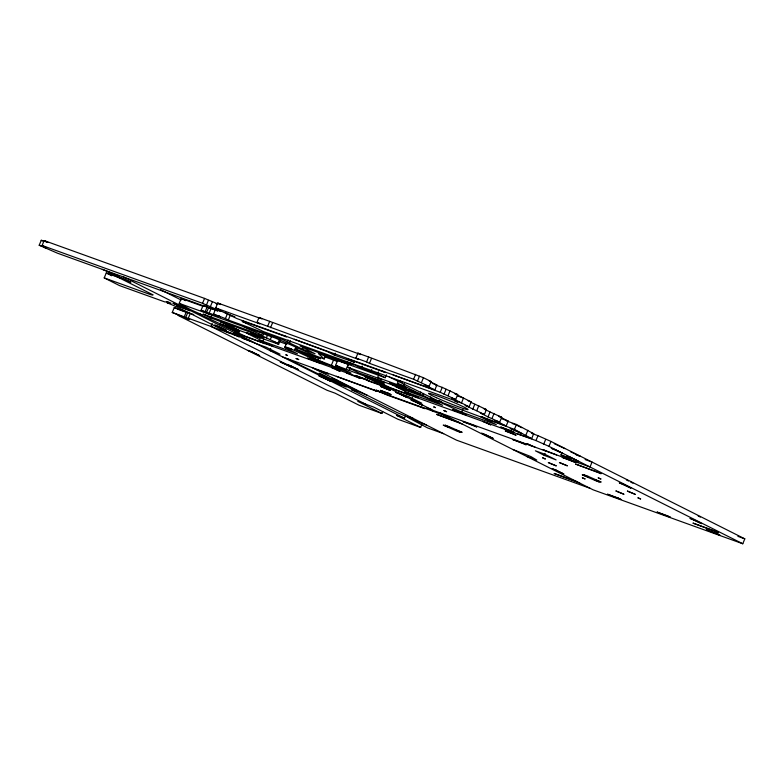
<?xml version="1.0" encoding="UTF-8"?>
<svg xmlns="http://www.w3.org/2000/svg" width="784" height="784" viewBox="0 0 784 784"><rect width="100%" height="100%" fill="white"/><g stroke="black" fill="none" stroke-linecap="round" stroke-linejoin="round"><path stroke-width="1.18" d="M39.2 245.245L45.933 247.401L42.111 245.48L202.537 303.32L220.735 311.238L214.003 309.082L217.825 311.003L57.399 253.163L39.2 245.245L41.278 240.237L43.943 241.031M41.924 245.951L44.129 240.561L204.555 298.4L217.295 303.692M228.389 332.72L225.527 331.279L236.219 335.14C212.229 326.448 190.718 312.11 166.972 302.761L171.039 303.202L167.139 301.526L167.707 301.928L164.777 301.909L119.511 285.592L104.223 277.908L106.242 272.999L121.148 278.379M382.67 411.502L381.867 413.472L359.141 405.269L335.023 393.147L326.997 390.256L177.968 315.354L188.67 319.215L172.245 312.473L174.254 307.553L189.728 313.335M280.29 340.315L278.673 344.254L218.373 323.057L198.127 313.453L202.135 314.894L190.483 309.611L179.203 303.379L181.222 298.459L202.997 306.309M193.707 314.57L190.306 313.345L188.287 318.265L189.718 318.98L185.71 317.54L184.269 316.814L186.288 311.895M185.71 317.54L187.719 312.62M202.537 303.32L204.555 298.4M206.359 305.241L208.377 300.321M206.604 312.404L205.173 311.689L207.182 306.769L208.622 307.485L206.604 312.404L210.612 313.855L209.181 313.13L211.2 308.21M210.377 306.681L212.386 301.762M210.798 317.961L203.154 314.119L249.145 330.701L256.78 334.543L210.798 317.961L211.602 315.991M430.328 381.749L436.864 385.022L434.846 389.942L236.974 318.608L215.531 308.406L217.736 303.006L260.729 318.51M209.181 313.13L217.609 316.168L213.542 314.021L215.149 310.092M212.219 323.508L211.014 326.458L365.765 404.24M386.434 374.762L385.218 377.712L377.574 373.87L361.444 368.029L350.918 363.296L346.685 362.022L350.752 364.168L300.007 345.881L315.08 353.79L302.497 349.252L282.72 339.648L228.301 320.029L225.429 318.588L227.448 313.669L224.822 312.444M234.955 330.603L234.142 332.573L386.492 387.09L369.254 377.868L335.64 365.334L337.659 360.415L347.283 363.884M256.976 322.391L258.994 317.471L360.787 354.584L357.925 353.143L355.907 358.063L358.768 359.503L256.976 322.391L259.837 323.831L215.727 307.926L219.54 309.847L215.531 308.406M279.574 339.384L277.957 343.323L258.661 334.19L262.669 335.64L263.483 333.67M267.667 326.252L269.686 321.332M286.415 343.48L284.798 347.42L297.44 353.77L262.905 341.314L263.718 339.354M266.305 338.031L267.922 334.102M270.539 327.692L272.558 322.773M270.313 339.482L271.529 336.532M270.686 348.566L269.872 350.526L280.035 354.192L266.276 347.283L256.113 343.617M287.307 341.951L288.11 339.982M289.659 342.804L290.462 340.834M325.507 363.884L294.941 349.282L296.146 346.332M294.941 349.282L296.47 349.292L297.273 347.322M302.497 349.252L303.3 347.283M339.149 368.803L341.863 369.509L317.863 360.042L318.676 358.082M179.203 303.379L275.596 338.169L315.648 355.867L324.213 358.954L325.429 356.005M382.543 371.087L385.405 372.527L346.636 358.553L354.476 362.335L334.415 355.162L335.219 353.202M331.505 364.962L333.523 360.042L336.708 361.267M346.342 369.195L348.361 364.276M392.568 385.052L358.798 372.88L347.332 367.118L348.537 364.168M349.203 370.636L350.419 367.686M361.444 368.029L362.257 366.059M368.617 356.994L423.438 377.712L431.082 381.553L429.064 386.473L413.589 379.26L369.47 363.355L366.598 361.914L368.617 356.994L357.925 353.143M369.47 363.355L371.489 358.435M370.901 371.645L371.704 369.676M347.332 367.118L381.083 379.289L377.653 377.555L378.456 375.595M377.653 377.555L405.857 387.727L397.39 383.474L398.605 380.524M420.743 391.931L419.93 393.901L403.731 385.757L404.544 383.788M419.93 393.901L389.628 382.974L422.801 395.342L442.597 405.299L408.072 392.843L408.876 390.883M413.589 379.26L415.608 374.34M417.411 381.181L419.43 376.261M412.443 397.586L411.639 399.556L421.802 403.221L408.043 396.312L397.88 392.647M421.851 424.497L420.636 427.447L396.518 415.324L404.534 418.215L405.348 416.245M421.42 382.631L423.438 377.712M422.801 395.342L423.605 393.372M430.769 396.978L429.965 398.948L434.209 400.477L430.151 398.331L434.385 399.605L461.786 412.208L496.311 424.654L480.808 416.863M442.235 387.374L457.709 394.577L455.69 399.497L440.216 392.294L442.235 387.374L435.453 384.924M444.038 394.215L446.057 389.295M448.056 395.655L450.065 390.736M461.786 412.208L462.991 409.258M470.4 402.094L486.423 409.581L484.404 414.501L465.108 405.367L469.116 406.818L471.135 401.898L454.789 393.676M472.752 409.209L474.771 404.289M476.76 410.659L478.779 405.74M490.049 411.972L501.701 417.264L499.682 422.184L488.03 416.892L490.049 411.972L484.59 409.228M492.048 418.342L494.067 413.423M484.796 418.303L481.925 416.863L506.18 426.016L508.199 421.096L498.742 416.343M516.44 424.477L533.679 433.699L531.66 438.619L514.422 429.397L516.44 424.477L506.415 420.861M525.888 435.159L527.906 430.24M537.981 435.659L550.976 441.431L744.8 538.843L742.781 543.763L548.957 446.351L535.962 440.579L537.981 435.659L532.277 433.601M543.606 444.42L545.625 439.501M544.233 455.357L535.403 450.82L544.664 454.152L556.121 459.914L544.233 455.357L545.047 453.387M548.957 446.351L550.976 441.431M208.769 314.051L201.125 310.209L203.144 305.29L206.172 306.397M228.301 320.029L230.32 315.109L227.448 313.669M377.574 373.87L378.378 371.9M213.542 314.021L225.429 318.588M214.052 308.504L215.678 309.17L214.042 308.514M291.099 349.272L291.864 349.527M436.267 400.8L437.031 401.055M531.434 432.954L533.679 433.699M517.097 433.777L531.66 438.619M44.943 241.394L47.951 242.481L44.129 240.561M217.55 303.486L220.559 304.564M429.073 380.828L431.082 381.553M432.258 383.366L436.864 385.022M454.7 393.499L457.709 394.577M355.907 358.063L366.598 361.914M457.738 395.979L463.491 398.056L461.472 402.976L263.61 331.642L242.168 321.43L246.176 322.881L242.354 320.96L286.474 336.865L283.612 335.425M429.064 386.473L425.046 385.022L434.846 389.942M212.248 308.592L215.414 309.729M230.32 315.109L234.857 316.746M468.126 400.81L471.135 401.898M209.622 307.847L211.631 308.573M440.216 392.294L393.235 374.948M483.414 408.493L486.423 409.581M455.69 399.497L451.682 398.056L469.116 406.818M498.693 416.177L501.701 417.264M501.789 418.783L508.199 421.096M385.218 377.712L318.382 353.584L324.213 358.954M512.236 423.497L515.245 424.585M324.429 356.769L333.523 360.042M484.404 414.501L480.396 413.05L488.03 416.892M397.39 383.474L403.731 385.757M104.223 277.908L151.263 294.872L153.115 294.882L108.104 272.264L118.796 276.125L102.292 269.343M279.888 341.795L286.797 344.284M499.682 422.184L495.674 420.734L506.18 426.016M296.47 349.292L320.47 358.758L304.114 353.133L317.863 360.042M277.957 343.323L273.949 341.873L278.673 344.254M514.422 429.397L439.148 401.437L389.285 376.947M554.268 443.705L564.921 448.624M395.989 386.777L424.203 396.949L439.001 403.486M284.798 347.42L289.041 348.949L284.984 346.802L289.218 348.076L316.618 360.679L351.144 373.125L335.64 365.334M177.125 308.994L187.817 312.855M570.556 451.751L580.209 456.308L576.191 454.867M535.962 440.579L384.895 386.11L433.611 410.6L590.029 466.99L592.047 462.07L585.138 459.581M390.569 388.962L367.833 380.769M172.245 312.473L184.269 316.814M188.287 318.265L249.782 340.432M252.644 341.873L241.952 338.022L255.515 343.314M431.641 409.611L426.3 407.68L433.934 411.522L282.867 357.063M315.148 369.107L328.516 373.929L325.644 372.488M448.84 417.304L432.601 411.041M459.346 422.586L436.619 414.393L462.207 424.026M337.042 380.113L332.23 378.378L356.348 390.501L350.34 388.335L319.166 373.233L346.322 386.884L340.305 384.719L286.611 358.406M367.353 395.342L353.594 389.57L351.555 389.04L355.319 391.01L351.31 389.56L397.174 412.609L410.924 418.382L412.972 418.921L409.209 416.951L413.217 418.401M512.903 449.497L531.023 456.641L536.775 460.081L526.75 456.464M737.891 536.354L744.8 538.843M426.271 424.967L408.836 418.009L427.603 427.917L443.646 433.709M576.848 481.641L554.121 473.448L579.709 483.081M590.215 488.363L456.523 440.167L312.277 367.667M420.636 427.447L397.909 419.254L373.792 407.131L357.749 401.339L381.867 413.472M742.781 543.763L593.145 489.833L440.294 413.011M201.125 310.209L205.173 311.689M216.59 303.761L216.11 303.633L216.805 303.839M410.15 395.224L389.952 387.541L364.687 375.409L384.738 382.641L381.877 381.2M264.982 343.696L244.784 336.013L219.52 323.88L239.581 331.113L236.709 329.672M355.907 390.687C353.702 389.932 358.278 391.608 356.063 390.863M436.159 400.644L435.404 400.379L436.992 401.026M290.991 349.115L290.237 348.851L291.824 349.497M626.387 479.906L628.572 481.004M630.757 482.101L632.933 483.189M698.162 515.98L700.347 517.077M516.254 424.948L521.713 427.692M578.004 462.658L564.441 457.356L567.302 458.797M556.611 454.945L543.047 449.644L545.909 451.084M486.501 422.743L490.794 424.908L482.483 421.302M535.217 447.233L526.907 443.626L531.209 445.782M334.415 355.162L327.251 351.565L294.304 339.276M258.994 317.471L261.856 318.912M392.549 385.052L408.072 392.843M217.736 303.006L220.608 304.447M421.91 407.19L424.771 408.631L387.335 395.136L376.163 390.089L380.465 392.245M357.141 376.918L360.013 378.358L346.45 373.057M335.748 369.205L340.05 371.361L331.74 367.755M373.772 389.834L376.643 391.275L336.346 376.34M262.669 335.64L243.383 326.507M181.222 298.459L185.592 300.654M160.485 289.619L181.143 299.998M247.411 333.523L262.905 341.314M123.686 277.046L404.534 418.215M237.748 336.091L239.179 336.816L233.74 334.65M106.242 272.999L111.7 275.743M174.254 307.553L176.165 308.514M42.414 241.031L41.219 240.325M380.554 386.424L390.314 390.442L380.554 386.424M399.448 380.975L402.055 382.043L399.448 380.975M454.926 400.977L457.533 402.045L454.926 400.977M560.913 454.847L570.683 458.865L560.913 454.847M559.453 462.57L567.263 465.784L559.453 462.57M582.385 477.828L584.991 478.897L582.385 477.828M598.261 477.907L600.858 478.975L598.261 477.907M615.999 490.99L623.819 494.204L615.999 490.99M638 497.879L640.606 498.947L638 497.879M443.969 410.591L446.566 411.669L443.969 410.591M548.379 462.609L556.15 465.843L548.379 462.609M627.425 491.088L635.197 494.322L627.425 491.088M494.596 420.91L497.183 421.988L494.596 420.91M439.148 400.908L441.696 401.986L439.148 400.908M296.146 358.504L298.675 359.572L296.146 358.504M542.714 457.866L545.243 458.944L542.714 457.866M44.325 247.303L45.884 247.969L44.325 247.303M218.863 316.089L220.422 316.756L218.863 316.089M313.845 356.044L315.403 356.71L313.845 356.044M352.006 364.09L353.564 364.756L352.114 364.129M285.925 354.848L287.493 355.505L285.925 354.848M335.238 366.794L336.806 367.461L335.238 366.794M433.807 406.945L435.375 407.602L433.807 406.945M407.788 416.853L409.346 417.529L407.788 416.853M414.158 420.067L415.716 420.743L414.158 420.067M123.206 278.526L119.178 277.075L130.84 282.367L123.206 278.526M180.781 306.113L172.95 303.29L185.877 308.671L180.781 306.113M187.131 309.327L176.429 305.466L190.002 310.768L187.131 309.327M231.211 325.713L220.52 321.861L234.073 327.153L231.211 325.713M261.16 336.512L250.468 332.651L264.022 337.953L261.16 336.512M235.896 328.829L225.204 324.968L238.806 330.289L235.896 328.829M257.289 336.542L246.588 332.681L260.2 338.002L257.289 336.542M376.526 380.22L372.518 378.78L384.17 384.062L376.526 380.22M514.235 429.867L510.217 428.427L521.879 433.709L514.235 429.867M231.368 328.692L227.35 327.251L239.012 332.534L231.368 328.692M369.068 378.339L365.06 376.898L376.712 382.18L369.068 378.339M415.108 396.194L404.407 392.333L417.98 397.635L415.108 396.194M463.236 413.54L452.535 409.689L466.108 414.991L463.236 413.54M511.364 430.896L500.662 427.035L514.235 432.337L511.364 430.896M269.941 344.666L259.249 340.805L272.812 346.107L269.941 344.666M318.069 362.012L307.377 358.161L320.94 363.462L318.069 362.012M366.197 379.368L355.505 375.507L369.068 380.808L366.197 379.368M218.638 326.487L214.61 325.037L226.282 330.329L218.638 326.487M513.236 433.807L505.219 430.916L516.107 435.247L513.236 433.807M399.732 393.764L395.724 392.323L407.376 397.606L399.732 393.764M555.258 449.702L551.25 448.262L562.902 453.544L555.258 449.702M570.546 457.386L566.538 455.945L578.19 461.227L570.546 457.386M415.02 401.447L411.012 399.997L422.664 405.289L415.02 401.447M388.286 393.235L380.269 390.344L391.157 394.675L388.286 393.235M473.908 425.536L463.217 421.684L476.79 426.986L473.908 425.536M523.379 443.372L512.687 439.51L526.25 444.812L523.379 443.372M572.839 461.208L562.148 457.346L575.721 462.648L572.839 461.208M598.251 472.262L575.525 464.069L601.112 473.703L598.251 472.262M485.57 434.63L481.562 433.18L493.214 438.472L485.57 434.63M623.28 484.277L619.262 482.826L630.924 488.118L623.28 484.277M252.105 351.859L248.087 350.409L259.739 355.701L252.105 351.859M284.19 363.423L280.172 361.973L291.834 367.265L284.19 363.423M290.874 365.834L286.866 364.384L298.518 369.676L290.874 365.834M322.959 377.398L318.951 375.957L330.603 381.24L322.959 377.398M587.961 476.29L583.943 474.839L588.235 476.995L582.228 474.83L595.399 480.602L599.427 482.052L595.134 479.896L601.142 482.062L587.961 476.29M448.958 426.574L444.94 425.124L449.232 427.29L443.225 425.124L456.406 430.886L460.424 432.337L456.131 430.181L462.139 432.347L448.958 426.574M556.258 470.155L552.25 468.705L563.902 473.997L556.258 470.155M693.958 519.802L689.949 518.351L701.602 523.643L693.958 519.802M715.665 531.278L692.929 523.085L718.526 532.718L715.665 531.278M618.174 498.036L607.473 494.185L621.046 499.486L618.174 498.036M667.645 515.872L656.953 512.021L670.516 517.322L667.645 515.872M717.095 533.708L706.404 529.847L719.967 535.149L717.095 533.708M436.463 397.704A21.305 1.225 22.3 0 0 467.881 409.64A21.305 1.225 22.3 0 0 440.579 397.106A21.305 1.225 22.3 0 0 436.463 397.704"/></g></svg>
